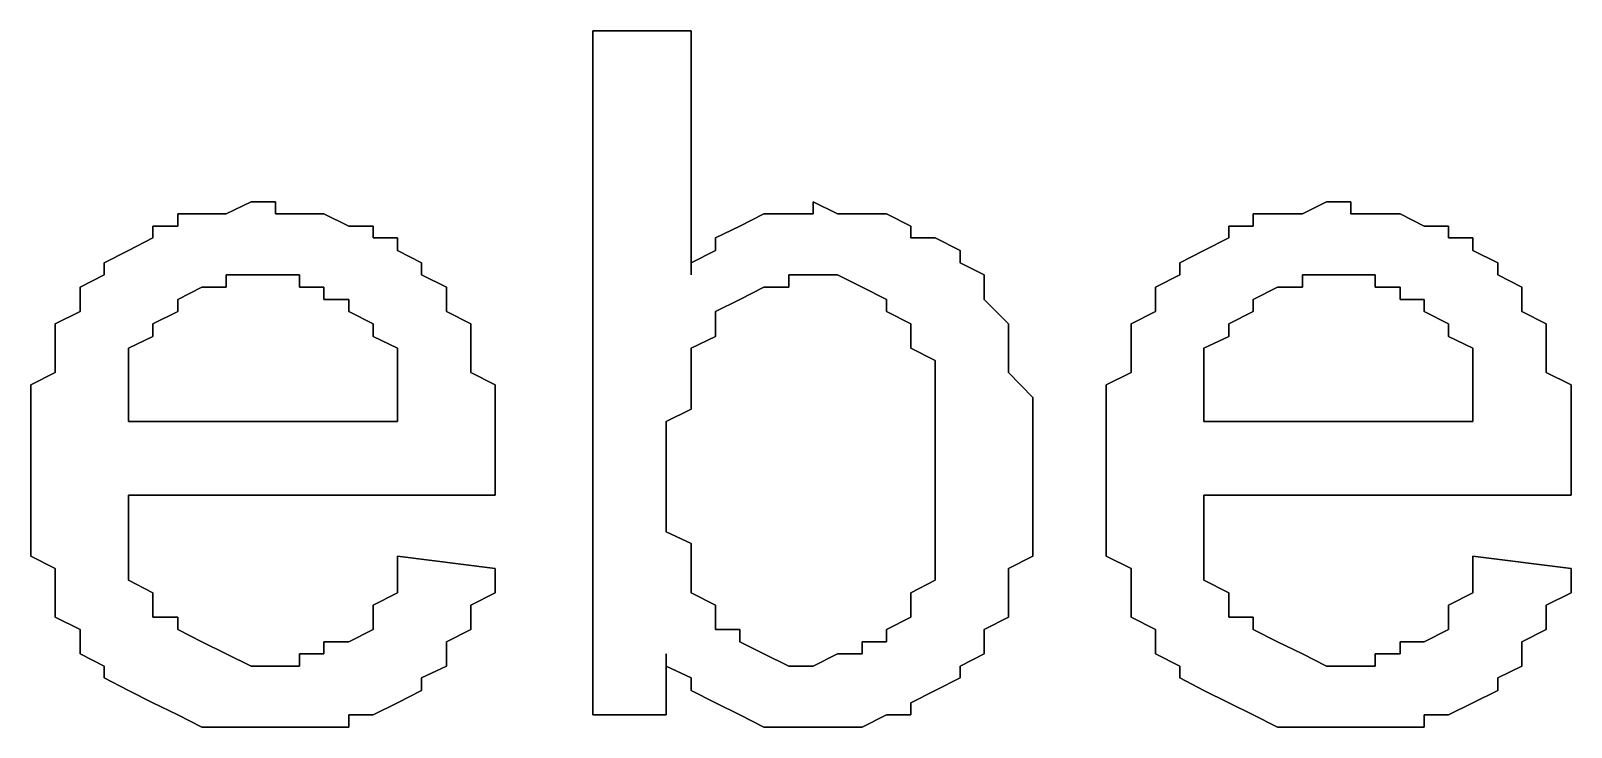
# Model space of a CAD drawing. Header units: metres. Extents: x 2.9 to 42.8, y 1.7 to 28.7.
# Drawn here: x 38.0118 to 38.2341, y 22.733 to 22.8335 of the extents above; entities that cross this region are included whole.
import ezdxf

# ---------------------------------------------------------------- set-up
doc = ezdxf.new("R2010")
doc.units = ezdxf.units.M
doc.layers.add('GRIS', color=8, linetype='Continuous')

msp = doc.modelspace()

# ---------------------------------------------------------------- linework, layer by layer
at = {"layer": 'GRIS', "lineweight": -3}
for points in [[(38.1071, 22.8335), (38.0929, 22.8335), (38.1071, 22.8335)], [(38.0929, 22.8335), (38.0929, 22.7348), (38.0929, 22.8335)], [(38.1071, 22.7983), (38.1071, 22.8335), (38.1071, 22.7983)], [(38.0436, 22.8088), (38.04, 22.8071), (38.0436, 22.8088)], [(38.0471, 22.8088), (38.0436, 22.8088), (38.0471, 22.8088)], [(38.0471, 22.8071), (38.0471, 22.8088), (38.0471, 22.8071)], [(38.1282, 22.8071), (38.1247, 22.8088), (38.1282, 22.8071)], [(38.1247, 22.8088), (38.1247, 22.8071), (38.1247, 22.8088)], [(38.1988, 22.8088), (38.1953, 22.8071), (38.1988, 22.8088)], [(38.2023, 22.8088), (38.1988, 22.8088), (38.2023, 22.8088)], [(38.2023, 22.8071), (38.2023, 22.8088), (38.2023, 22.8071)], [(38.0365, 22.8071), (38.033, 22.8071), (38.0365, 22.8071)], [(38.033, 22.8071), (38.033, 22.8053), (38.033, 22.8071)], [(38.04, 22.8071), (38.0365, 22.8071), (38.04, 22.8071)], [(38.0506, 22.8071), (38.0471, 22.8071), (38.0506, 22.8071)], [(38.0541, 22.8071), (38.0506, 22.8071), (38.0541, 22.8071)], [(38.0577, 22.8053), (38.0541, 22.8071), (38.0577, 22.8053)], [(38.1176, 22.8071), (38.1141, 22.8053), (38.1176, 22.8071)], [(38.1212, 22.8071), (38.1176, 22.8071), (38.1212, 22.8071)], [(38.1247, 22.8071), (38.1212, 22.8071), (38.1247, 22.8071)], [(38.1318, 22.8071), (38.1282, 22.8071), (38.1318, 22.8071)], [(38.1353, 22.8071), (38.1318, 22.8071), (38.1353, 22.8071)], [(38.1388, 22.8053), (38.1353, 22.8071), (38.1388, 22.8053)], [(38.1917, 22.8071), (38.1882, 22.8071), (38.1917, 22.8071)], [(38.1882, 22.8071), (38.1882, 22.8053), (38.1882, 22.8071)], [(38.1953, 22.8071), (38.1917, 22.8071), (38.1953, 22.8071)], [(38.2058, 22.8071), (38.2023, 22.8071), (38.2058, 22.8071)], [(38.2094, 22.8071), (38.2058, 22.8071), (38.2094, 22.8071)], [(38.2129, 22.8053), (38.2094, 22.8071), (38.2129, 22.8053)], [(38.0294, 22.8036), (38.0259, 22.8018), (38.0294, 22.8036)], [(38.033, 22.8053), (38.0294, 22.8053), (38.033, 22.8053)], [(38.0294, 22.8053), (38.0294, 22.8036), (38.0294, 22.8053)], [(38.0612, 22.8053), (38.0577, 22.8053), (38.0612, 22.8053)], [(38.0612, 22.8036), (38.0612, 22.8053), (38.0612, 22.8036)], [(38.0647, 22.8036), (38.0612, 22.8036), (38.0647, 22.8036)], [(38.0647, 22.8018), (38.0647, 22.8036), (38.0647, 22.8018)], [(38.1141, 22.8053), (38.1106, 22.8036), (38.1141, 22.8053)], [(38.1106, 22.8036), (38.1106, 22.8018), (38.1106, 22.8036)], [(38.1388, 22.8036), (38.1388, 22.8053), (38.1388, 22.8036)], [(38.1423, 22.8036), (38.1388, 22.8036), (38.1423, 22.8036)], [(38.1459, 22.8018), (38.1423, 22.8036), (38.1459, 22.8018)], [(38.1847, 22.8036), (38.1811, 22.8018), (38.1847, 22.8036)], [(38.1882, 22.8053), (38.1847, 22.8053), (38.1882, 22.8053)], [(38.1847, 22.8053), (38.1847, 22.8036), (38.1847, 22.8053)], [(38.2164, 22.8053), (38.2129, 22.8053), (38.2164, 22.8053)], [(38.2164, 22.8036), (38.2164, 22.8053), (38.2164, 22.8036)], [(38.2199, 22.8036), (38.2164, 22.8036), (38.2199, 22.8036)], [(38.2199, 22.8018), (38.2199, 22.8036), (38.2199, 22.8018)], [(38.0259, 22.8018), (38.0224, 22.8), (38.0259, 22.8018)], [(38.0682, 22.8), (38.0647, 22.8018), (38.0682, 22.8)], [(38.1106, 22.8018), (38.1071, 22.8), (38.1106, 22.8018)], [(38.1459, 22.8), (38.1459, 22.8018), (38.1459, 22.8)], [(38.1811, 22.8018), (38.1776, 22.8), (38.1811, 22.8018)], [(38.2235, 22.8), (38.2199, 22.8018), (38.2235, 22.8)], [(38.0224, 22.8), (38.0224, 22.7983), (38.0224, 22.8)], [(38.0682, 22.7983), (38.0682, 22.8), (38.0682, 22.7983)], [(38.1071, 22.8), (38.1071, 22.7983), (38.1071, 22.8)], [(38.1494, 22.7983), (38.1459, 22.8), (38.1494, 22.7983)], [(38.1776, 22.8), (38.1776, 22.7983), (38.1776, 22.8)], [(38.2235, 22.7983), (38.2235, 22.8), (38.2235, 22.7983)], [(38.0224, 22.7983), (38.0189, 22.7965), (38.0224, 22.7983)], [(38.04, 22.7965), (38.04, 22.7983), (38.04, 22.7965)], [(38.04, 22.7983), (38.0436, 22.7983), (38.04, 22.7983)], [(38.0436, 22.7983), (38.0471, 22.7983), (38.0436, 22.7983)], [(38.0471, 22.7983), (38.0506, 22.7983), (38.0471, 22.7983)], [(38.0506, 22.7983), (38.0506, 22.7965), (38.0506, 22.7983)], [(38.0718, 22.7965), (38.0682, 22.7983), (38.0718, 22.7965)], [(38.1212, 22.7965), (38.1212, 22.7983), (38.1212, 22.7965)], [(38.1212, 22.7983), (38.1247, 22.7983), (38.1212, 22.7983)], [(38.1247, 22.7983), (38.1282, 22.7983), (38.1247, 22.7983)], [(38.1282, 22.7983), (38.1318, 22.7965), (38.1282, 22.7983)], [(38.1494, 22.7965), (38.1494, 22.7983), (38.1494, 22.7965)], [(38.1776, 22.7983), (38.1741, 22.7965), (38.1776, 22.7983)], [(38.1953, 22.7965), (38.1953, 22.7983), (38.1953, 22.7965)], [(38.1953, 22.7983), (38.1988, 22.7983), (38.1953, 22.7983)], [(38.1988, 22.7983), (38.2023, 22.7983), (38.1988, 22.7983)], [(38.2023, 22.7983), (38.2058, 22.7983), (38.2023, 22.7983)], [(38.2058, 22.7983), (38.2058, 22.7965), (38.2058, 22.7983)], [(38.227, 22.7965), (38.2235, 22.7983), (38.227, 22.7965)], [(38.0189, 22.7965), (38.0189, 22.7947), (38.0189, 22.7965)], [(38.0189, 22.7947), (38.0189, 22.793), (38.0189, 22.7947)], [(38.033, 22.7947), (38.0365, 22.7965), (38.033, 22.7947)], [(38.033, 22.793), (38.033, 22.7947), (38.033, 22.793)], [(38.0365, 22.7965), (38.04, 22.7965), (38.0365, 22.7965)], [(38.0506, 22.7965), (38.0541, 22.7965), (38.0506, 22.7965)], [(38.0541, 22.7965), (38.0541, 22.7947), (38.0541, 22.7965)], [(38.0541, 22.7947), (38.0577, 22.7947), (38.0541, 22.7947)], [(38.0577, 22.7947), (38.0577, 22.793), (38.0577, 22.7947)], [(38.0718, 22.7947), (38.0718, 22.7965), (38.0718, 22.7947)], [(38.0718, 22.793), (38.0718, 22.7947), (38.0718, 22.793)], [(38.1106, 22.793), (38.1141, 22.7947), (38.1106, 22.793)], [(38.1141, 22.7947), (38.1176, 22.7965), (38.1141, 22.7947)], [(38.1176, 22.7965), (38.1212, 22.7965), (38.1176, 22.7965)], [(38.1318, 22.7965), (38.1353, 22.7947), (38.1318, 22.7965)], [(38.1353, 22.7947), (38.1353, 22.793), (38.1353, 22.7947)], [(38.1494, 22.7947), (38.1494, 22.7965), (38.1494, 22.7947)], [(38.1529, 22.7912), (38.1494, 22.7947), (38.1529, 22.7912)], [(38.1741, 22.7965), (38.1741, 22.7947), (38.1741, 22.7965)], [(38.1741, 22.7947), (38.1741, 22.793), (38.1741, 22.7947)], [(38.1882, 22.7947), (38.1917, 22.7965), (38.1882, 22.7947)], [(38.1882, 22.793), (38.1882, 22.7947), (38.1882, 22.793)], [(38.1917, 22.7965), (38.1953, 22.7965), (38.1917, 22.7965)], [(38.2058, 22.7965), (38.2094, 22.7965), (38.2058, 22.7965)], [(38.2094, 22.7965), (38.2094, 22.7947), (38.2094, 22.7965)], [(38.2094, 22.7947), (38.2129, 22.7947), (38.2094, 22.7947)], [(38.2129, 22.7947), (38.2129, 22.793), (38.2129, 22.7947)], [(38.227, 22.7947), (38.227, 22.7965), (38.227, 22.7947)], [(38.227, 22.793), (38.227, 22.7947), (38.227, 22.793)], [(38.0189, 22.793), (38.0153, 22.7912), (38.0189, 22.793)], [(38.0294, 22.7912), (38.033, 22.793), (38.0294, 22.7912)], [(38.0577, 22.793), (38.0612, 22.7912), (38.0577, 22.793)], [(38.0753, 22.7912), (38.0718, 22.793), (38.0753, 22.7912)], [(38.1106, 22.7912), (38.1106, 22.793), (38.1106, 22.7912)], [(38.1353, 22.793), (38.1388, 22.7912), (38.1353, 22.793)], [(38.1741, 22.793), (38.1706, 22.7912), (38.1741, 22.793)], [(38.1847, 22.7912), (38.1882, 22.793), (38.1847, 22.7912)], [(38.2129, 22.793), (38.2164, 22.7912), (38.2129, 22.793)], [(38.2305, 22.7912), (38.227, 22.793), (38.2305, 22.7912)], [(38.0153, 22.7912), (38.0153, 22.7894), (38.0153, 22.7912)], [(38.0294, 22.7894), (38.0294, 22.7912), (38.0294, 22.7894)], [(38.0612, 22.7912), (38.0612, 22.7894), (38.0612, 22.7912)], [(38.0753, 22.7894), (38.0753, 22.7912), (38.0753, 22.7894)], [(38.1106, 22.7894), (38.1106, 22.7912), (38.1106, 22.7894)], [(38.1388, 22.7912), (38.1388, 22.7894), (38.1388, 22.7912)], [(38.1529, 22.7894), (38.1529, 22.7912), (38.1529, 22.7894)], [(38.1706, 22.7912), (38.1706, 22.7894), (38.1706, 22.7912)], [(38.1847, 22.7894), (38.1847, 22.7912), (38.1847, 22.7894)], [(38.2164, 22.7912), (38.2164, 22.7894), (38.2164, 22.7912)], [(38.2305, 22.7894), (38.2305, 22.7912), (38.2305, 22.7894)], [(38.0153, 22.7894), (38.0153, 22.7877), (38.0153, 22.7894)], [(38.0259, 22.7877), (38.0294, 22.7894), (38.0259, 22.7877)], [(38.0612, 22.7894), (38.0647, 22.7877), (38.0612, 22.7894)], [(38.0753, 22.7877), (38.0753, 22.7894), (38.0753, 22.7877)], [(38.1071, 22.7877), (38.1106, 22.7894), (38.1071, 22.7877)], [(38.1388, 22.7894), (38.1388, 22.7877), (38.1388, 22.7894)], [(38.1529, 22.7877), (38.1529, 22.7894), (38.1529, 22.7877)], [(38.1706, 22.7894), (38.1706, 22.7877), (38.1706, 22.7894)], [(38.1811, 22.7877), (38.1847, 22.7894), (38.1811, 22.7877)], [(38.2164, 22.7894), (38.2199, 22.7877), (38.2164, 22.7894)], [(38.2305, 22.7877), (38.2305, 22.7894), (38.2305, 22.7877)], [(38.0153, 22.7877), (38.0153, 22.7842), (38.0153, 22.7877)], [(38.0259, 22.7842), (38.0259, 22.7877), (38.0259, 22.7842)], [(38.0647, 22.7877), (38.0647, 22.7842), (38.0647, 22.7877)], [(38.0753, 22.7842), (38.0753, 22.7877), (38.0753, 22.7842)], [(38.1071, 22.7859), (38.1071, 22.7877), (38.1071, 22.7859)], [(38.1071, 22.7842), (38.1071, 22.7859), (38.1071, 22.7842)], [(38.1388, 22.7877), (38.1423, 22.7859), (38.1388, 22.7877)], [(38.1423, 22.7859), (38.1423, 22.7842), (38.1423, 22.7859)], [(38.1529, 22.7859), (38.1529, 22.7877), (38.1529, 22.7859)], [(38.1529, 22.7842), (38.1529, 22.7859), (38.1529, 22.7842)], [(38.1706, 22.7877), (38.1706, 22.7842), (38.1706, 22.7877)], [(38.1811, 22.7842), (38.1811, 22.7877), (38.1811, 22.7842)], [(38.2199, 22.7877), (38.2199, 22.7842), (38.2199, 22.7877)], [(38.2305, 22.7842), (38.2305, 22.7877), (38.2305, 22.7842)], [(38.0153, 22.7842), (38.0118, 22.7824), (38.0153, 22.7842)], [(38.0259, 22.7824), (38.0259, 22.7842), (38.0259, 22.7824)], [(38.0647, 22.7842), (38.0647, 22.7824), (38.0647, 22.7842)], [(38.0788, 22.7824), (38.0753, 22.7842), (38.0788, 22.7824)], [(38.1071, 22.7806), (38.1071, 22.7842), (38.1071, 22.7806)], [(38.1423, 22.7842), (38.1423, 22.7806), (38.1423, 22.7842)], [(38.1564, 22.7806), (38.1529, 22.7842), (38.1564, 22.7806)], [(38.1706, 22.7842), (38.167, 22.7824), (38.1706, 22.7842)], [(38.1811, 22.7824), (38.1811, 22.7842), (38.1811, 22.7824)], [(38.2199, 22.7842), (38.2199, 22.7824), (38.2199, 22.7842)], [(38.2341, 22.7824), (38.2305, 22.7842), (38.2341, 22.7824)], [(38.0118, 22.7824), (38.0118, 22.7806), (38.0118, 22.7824)], [(38.0259, 22.7806), (38.0259, 22.7824), (38.0259, 22.7806)], [(38.0647, 22.7824), (38.0647, 22.7806), (38.0647, 22.7824)], [(38.0788, 22.7806), (38.0788, 22.7824), (38.0788, 22.7806)], [(38.167, 22.7824), (38.167, 22.7806), (38.167, 22.7824)], [(38.1811, 22.7806), (38.1811, 22.7824), (38.1811, 22.7806)], [(38.2199, 22.7824), (38.2199, 22.7806), (38.2199, 22.7824)], [(38.2341, 22.7806), (38.2341, 22.7824), (38.2341, 22.7806)], [(38.0118, 22.7806), (38.0118, 22.7771), (38.0118, 22.7806)], [(38.0259, 22.7771), (38.0259, 22.7806), (38.0259, 22.7771)], [(38.0647, 22.7806), (38.0647, 22.7771), (38.0647, 22.7806)], [(38.0788, 22.7771), (38.0788, 22.7806), (38.0788, 22.7771)], [(38.1071, 22.7789), (38.1071, 22.7806), (38.1071, 22.7789)], [(38.1423, 22.7806), (38.1423, 22.7789), (38.1423, 22.7806)], [(38.1564, 22.7789), (38.1564, 22.7806), (38.1564, 22.7789)], [(38.167, 22.7806), (38.167, 22.7771), (38.167, 22.7806)], [(38.1811, 22.7771), (38.1811, 22.7806), (38.1811, 22.7771)], [(38.2199, 22.7806), (38.2199, 22.7771), (38.2199, 22.7806)], [(38.2341, 22.7771), (38.2341, 22.7806), (38.2341, 22.7771)], [(38.0118, 22.7771), (38.0118, 22.7753), (38.0118, 22.7771)], [(38.0647, 22.7771), (38.0259, 22.7771), (38.0647, 22.7771)], [(38.0788, 22.7753), (38.0788, 22.7771), (38.0788, 22.7753)], [(38.1035, 22.7771), (38.1071, 22.7789), (38.1035, 22.7771)], [(38.1035, 22.7736), (38.1035, 22.7771), (38.1035, 22.7736)], [(38.1423, 22.7789), (38.1423, 22.7753), (38.1423, 22.7789)], [(38.1564, 22.7771), (38.1564, 22.7789), (38.1564, 22.7771)], [(38.1564, 22.7736), (38.1564, 22.7771), (38.1564, 22.7736)], [(38.167, 22.7771), (38.167, 22.7753), (38.167, 22.7771)], [(38.2199, 22.7771), (38.1811, 22.7771), (38.2199, 22.7771)], [(38.2341, 22.7753), (38.2341, 22.7771), (38.2341, 22.7753)], [(38.0118, 22.7753), (38.0118, 22.7718), (38.0118, 22.7753)], [(38.0788, 22.7718), (38.0788, 22.7753), (38.0788, 22.7718)], [(38.1423, 22.7753), (38.1423, 22.7736), (38.1423, 22.7753)], [(38.167, 22.7753), (38.167, 22.7718), (38.167, 22.7753)], [(38.2341, 22.7718), (38.2341, 22.7753), (38.2341, 22.7718)], [(38.1035, 22.77), (38.1035, 22.7736), (38.1035, 22.77)], [(38.1423, 22.7736), (38.1423, 22.77), (38.1423, 22.7736)], [(38.1564, 22.7718), (38.1564, 22.7736), (38.1564, 22.7718)], [(38.0118, 22.7718), (38.0118, 22.77), (38.0118, 22.7718)], [(38.0788, 22.77), (38.0788, 22.7718), (38.0788, 22.77)], [(38.1564, 22.7683), (38.1564, 22.7718), (38.1564, 22.7683)], [(38.167, 22.7718), (38.167, 22.77), (38.167, 22.7718)], [(38.2341, 22.77), (38.2341, 22.7718), (38.2341, 22.77)], [(38.0118, 22.77), (38.0118, 22.7683), (38.0118, 22.77)], [(38.0118, 22.7683), (38.0118, 22.7647), (38.0118, 22.7683)], [(38.0788, 22.7683), (38.0788, 22.77), (38.0788, 22.7683)], [(38.0788, 22.7665), (38.0788, 22.7683), (38.0788, 22.7665)], [(38.1035, 22.7683), (38.1035, 22.77), (38.1035, 22.7683)], [(38.1035, 22.7647), (38.1035, 22.7683), (38.1035, 22.7647)], [(38.1423, 22.77), (38.1423, 22.7665), (38.1423, 22.77)], [(38.1564, 22.7665), (38.1564, 22.7683), (38.1564, 22.7665)], [(38.167, 22.77), (38.167, 22.7683), (38.167, 22.77)], [(38.167, 22.7683), (38.167, 22.7647), (38.167, 22.7683)], [(38.2341, 22.7683), (38.2341, 22.77), (38.2341, 22.7683)], [(38.2341, 22.7665), (38.2341, 22.7683), (38.2341, 22.7665)], [(38.0259, 22.7647), (38.0259, 22.7665), (38.0259, 22.7647)], [(38.0259, 22.7665), (38.0788, 22.7665), (38.0259, 22.7665)], [(38.1423, 22.7665), (38.1423, 22.7647), (38.1423, 22.7665)], [(38.1564, 22.763), (38.1564, 22.7665), (38.1564, 22.763)], [(38.1811, 22.7647), (38.1811, 22.7665), (38.1811, 22.7647)], [(38.1811, 22.7665), (38.2341, 22.7665), (38.1811, 22.7665)], [(38.0118, 22.7647), (38.0118, 22.763), (38.0118, 22.7647)], [(38.0259, 22.7612), (38.0259, 22.7647), (38.0259, 22.7612)], [(38.1035, 22.7612), (38.1035, 22.7647), (38.1035, 22.7612)], [(38.1423, 22.7647), (38.1423, 22.7612), (38.1423, 22.7647)], [(38.167, 22.7647), (38.167, 22.763), (38.167, 22.7647)], [(38.1811, 22.7612), (38.1811, 22.7647), (38.1811, 22.7612)], [(38.0118, 22.763), (38.0118, 22.7595), (38.0118, 22.763)], [(38.1564, 22.7612), (38.1564, 22.763), (38.1564, 22.7612)], [(38.167, 22.763), (38.167, 22.7595), (38.167, 22.763)], [(38.0118, 22.7595), (38.0118, 22.7577), (38.0118, 22.7595)], [(38.0259, 22.7595), (38.0259, 22.7612), (38.0259, 22.7595)], [(38.0259, 22.7577), (38.0259, 22.7595), (38.0259, 22.7577)], [(38.1071, 22.7595), (38.1035, 22.7612), (38.1071, 22.7595)], [(38.1071, 22.7577), (38.1071, 22.7595), (38.1071, 22.7577)], [(38.1423, 22.7612), (38.1423, 22.7595), (38.1423, 22.7612)], [(38.1423, 22.7595), (38.1423, 22.7559), (38.1423, 22.7595)], [(38.1564, 22.7577), (38.1564, 22.7612), (38.1564, 22.7577)], [(38.167, 22.7595), (38.167, 22.7577), (38.167, 22.7595)], [(38.1811, 22.7595), (38.1811, 22.7612), (38.1811, 22.7595)], [(38.1811, 22.7577), (38.1811, 22.7595), (38.1811, 22.7577)], [(38.0118, 22.7577), (38.0153, 22.7559), (38.0118, 22.7577)], [(38.0259, 22.7542), (38.0259, 22.7577), (38.0259, 22.7542)], [(38.0647, 22.7577), (38.0647, 22.7559), (38.0647, 22.7577)], [(38.0788, 22.7559), (38.0647, 22.7577), (38.0788, 22.7559)], [(38.1071, 22.7559), (38.1071, 22.7577), (38.1071, 22.7559)], [(38.1529, 22.7559), (38.1564, 22.7577), (38.1529, 22.7559)], [(38.167, 22.7577), (38.1706, 22.7559), (38.167, 22.7577)], [(38.1811, 22.7542), (38.1811, 22.7577), (38.1811, 22.7542)], [(38.2199, 22.7577), (38.2199, 22.7559), (38.2199, 22.7577)], [(38.2341, 22.7559), (38.2199, 22.7577), (38.2341, 22.7559)], [(38.0153, 22.7559), (38.0153, 22.7542), (38.0153, 22.7559)], [(38.0647, 22.7559), (38.0647, 22.7524), (38.0647, 22.7559)], [(38.0788, 22.7524), (38.0788, 22.7559), (38.0788, 22.7524)], [(38.1071, 22.7542), (38.1071, 22.7559), (38.1071, 22.7542)], [(38.1423, 22.7559), (38.1423, 22.7542), (38.1423, 22.7559)], [(38.1529, 22.7542), (38.1529, 22.7559), (38.1529, 22.7542)], [(38.1706, 22.7559), (38.1706, 22.7542), (38.1706, 22.7559)], [(38.2199, 22.7559), (38.2199, 22.7524), (38.2199, 22.7559)], [(38.2341, 22.7524), (38.2341, 22.7559), (38.2341, 22.7524)], [(38.0153, 22.7542), (38.0153, 22.7506), (38.0153, 22.7542)], [(38.0294, 22.7524), (38.0259, 22.7542), (38.0294, 22.7524)], [(38.1071, 22.7524), (38.1071, 22.7542), (38.1071, 22.7524)], [(38.1423, 22.7542), (38.1388, 22.7524), (38.1423, 22.7542)], [(38.1529, 22.7524), (38.1529, 22.7542), (38.1529, 22.7524)], [(38.1706, 22.7542), (38.1706, 22.7506), (38.1706, 22.7542)], [(38.1847, 22.7524), (38.1811, 22.7542), (38.1847, 22.7524)], [(38.0153, 22.7506), (38.0153, 22.7489), (38.0153, 22.7506)], [(38.0294, 22.7506), (38.0294, 22.7524), (38.0294, 22.7506)], [(38.0294, 22.7489), (38.0294, 22.7506), (38.0294, 22.7489)], [(38.0647, 22.7524), (38.0612, 22.7506), (38.0647, 22.7524)], [(38.0612, 22.7506), (38.0612, 22.7489), (38.0612, 22.7506)], [(38.0753, 22.7506), (38.0788, 22.7524), (38.0753, 22.7506)], [(38.0753, 22.7489), (38.0753, 22.7506), (38.0753, 22.7489)], [(38.1106, 22.7506), (38.1071, 22.7524), (38.1106, 22.7506)], [(38.1106, 22.7471), (38.1106, 22.7506), (38.1106, 22.7471)], [(38.1388, 22.7524), (38.1388, 22.7506), (38.1388, 22.7524)], [(38.1388, 22.7506), (38.1388, 22.7489), (38.1388, 22.7506)], [(38.1529, 22.7489), (38.1529, 22.7524), (38.1529, 22.7489)], [(38.1706, 22.7506), (38.1706, 22.7489), (38.1706, 22.7506)], [(38.1847, 22.7506), (38.1847, 22.7524), (38.1847, 22.7506)], [(38.1847, 22.7489), (38.1847, 22.7506), (38.1847, 22.7489)], [(38.2199, 22.7524), (38.2164, 22.7506), (38.2199, 22.7524)], [(38.2164, 22.7506), (38.2164, 22.7489), (38.2164, 22.7506)], [(38.2305, 22.7506), (38.2341, 22.7524), (38.2305, 22.7506)], [(38.2305, 22.7489), (38.2305, 22.7506), (38.2305, 22.7489)], [(38.0153, 22.7489), (38.0189, 22.7471), (38.0153, 22.7489)], [(38.033, 22.7489), (38.0294, 22.7489), (38.033, 22.7489)], [(38.033, 22.7471), (38.033, 22.7489), (38.033, 22.7471)], [(38.0612, 22.7489), (38.0612, 22.7471), (38.0612, 22.7489)], [(38.0753, 22.7471), (38.0753, 22.7489), (38.0753, 22.7471)], [(38.1388, 22.7489), (38.1353, 22.7471), (38.1388, 22.7489)], [(38.1494, 22.7471), (38.1529, 22.7489), (38.1494, 22.7471)], [(38.1706, 22.7489), (38.1741, 22.7471), (38.1706, 22.7489)], [(38.1882, 22.7489), (38.1847, 22.7489), (38.1882, 22.7489)], [(38.1882, 22.7471), (38.1882, 22.7489), (38.1882, 22.7471)], [(38.2164, 22.7489), (38.2164, 22.7471), (38.2164, 22.7489)], [(38.2305, 22.7471), (38.2305, 22.7489), (38.2305, 22.7471)], [(38.0189, 22.7471), (38.0189, 22.7453), (38.0189, 22.7471)], [(38.0365, 22.7453), (38.033, 22.7471), (38.0365, 22.7453)], [(38.0612, 22.7471), (38.0577, 22.7453), (38.0612, 22.7471)], [(38.0718, 22.7453), (38.0753, 22.7471), (38.0718, 22.7453)], [(38.1141, 22.7471), (38.1106, 22.7471), (38.1141, 22.7471)], [(38.1141, 22.7453), (38.1141, 22.7471), (38.1141, 22.7453)], [(38.1353, 22.7471), (38.1353, 22.7453), (38.1353, 22.7471)], [(38.1494, 22.7453), (38.1494, 22.7471), (38.1494, 22.7453)], [(38.1741, 22.7471), (38.1741, 22.7453), (38.1741, 22.7471)], [(38.1917, 22.7453), (38.1882, 22.7471), (38.1917, 22.7453)], [(38.2164, 22.7471), (38.2129, 22.7453), (38.2164, 22.7471)], [(38.227, 22.7453), (38.2305, 22.7471), (38.227, 22.7453)], [(38.0189, 22.7453), (38.0189, 22.7436), (38.0189, 22.7453)], [(38.0189, 22.7436), (38.0224, 22.7418), (38.0189, 22.7436)], [(38.04, 22.7436), (38.0365, 22.7453), (38.04, 22.7436)], [(38.0436, 22.7418), (38.04, 22.7436), (38.0436, 22.7418)], [(38.0541, 22.7436), (38.0506, 22.7436), (38.0541, 22.7436)], [(38.0506, 22.7436), (38.0506, 22.7418), (38.0506, 22.7436)], [(38.0577, 22.7453), (38.0541, 22.7453), (38.0577, 22.7453)], [(38.0541, 22.7453), (38.0541, 22.7436), (38.0541, 22.7453)], [(38.0718, 22.7436), (38.0718, 22.7453), (38.0718, 22.7436)], [(38.0718, 22.7418), (38.0718, 22.7436), (38.0718, 22.7418)], [(38.1035, 22.7348), (38.1035, 22.7436), (38.1035, 22.7348)], [(38.1035, 22.7436), (38.1035, 22.7418), (38.1035, 22.7436)], [(38.1176, 22.7436), (38.1141, 22.7453), (38.1176, 22.7436)], [(38.1212, 22.7418), (38.1176, 22.7436), (38.1212, 22.7418)], [(38.1282, 22.7436), (38.1247, 22.7418), (38.1282, 22.7436)], [(38.1318, 22.7436), (38.1282, 22.7436), (38.1318, 22.7436)], [(38.1353, 22.7453), (38.1318, 22.7453), (38.1353, 22.7453)], [(38.1318, 22.7453), (38.1318, 22.7436), (38.1318, 22.7453)], [(38.1459, 22.7418), (38.1494, 22.7436), (38.1459, 22.7418)], [(38.1494, 22.7436), (38.1494, 22.7453), (38.1494, 22.7436)], [(38.1741, 22.7453), (38.1741, 22.7436), (38.1741, 22.7453)], [(38.1741, 22.7436), (38.1776, 22.7418), (38.1741, 22.7436)], [(38.1953, 22.7436), (38.1917, 22.7453), (38.1953, 22.7436)], [(38.1988, 22.7418), (38.1953, 22.7436), (38.1988, 22.7418)], [(38.2094, 22.7436), (38.2058, 22.7436), (38.2094, 22.7436)], [(38.2058, 22.7436), (38.2058, 22.7418), (38.2058, 22.7436)], [(38.2129, 22.7453), (38.2094, 22.7453), (38.2129, 22.7453)], [(38.2094, 22.7453), (38.2094, 22.7436), (38.2094, 22.7453)], [(38.227, 22.7436), (38.227, 22.7453), (38.227, 22.7436)], [(38.227, 22.7418), (38.227, 22.7436), (38.227, 22.7418)], [(38.0224, 22.7418), (38.0224, 22.7401), (38.0224, 22.7418)], [(38.0471, 22.7418), (38.0436, 22.7418), (38.0471, 22.7418)], [(38.0506, 22.7418), (38.0471, 22.7418), (38.0506, 22.7418)], [(38.0682, 22.7401), (38.0718, 22.7418), (38.0682, 22.7401)], [(38.1035, 22.7418), (38.1071, 22.7401), (38.1035, 22.7418)], [(38.1247, 22.7418), (38.1212, 22.7418), (38.1247, 22.7418)], [(38.1459, 22.7401), (38.1459, 22.7418), (38.1459, 22.7401)], [(38.1776, 22.7418), (38.1776, 22.7401), (38.1776, 22.7418)], [(38.2023, 22.7418), (38.1988, 22.7418), (38.2023, 22.7418)], [(38.2058, 22.7418), (38.2023, 22.7418), (38.2058, 22.7418)], [(38.2235, 22.7401), (38.227, 22.7418), (38.2235, 22.7401)], [(38.0224, 22.7401), (38.0259, 22.7383), (38.0224, 22.7401)], [(38.0682, 22.7383), (38.0682, 22.7401), (38.0682, 22.7383)], [(38.1071, 22.7401), (38.1071, 22.7383), (38.1071, 22.7401)], [(38.1423, 22.7383), (38.1459, 22.7401), (38.1423, 22.7383)], [(38.1776, 22.7401), (38.1811, 22.7383), (38.1776, 22.7401)], [(38.2235, 22.7383), (38.2235, 22.7401), (38.2235, 22.7383)], [(38.0259, 22.7383), (38.0294, 22.7365), (38.0259, 22.7383)], [(38.0647, 22.7365), (38.0682, 22.7383), (38.0647, 22.7365)], [(38.1071, 22.7383), (38.1106, 22.7365), (38.1071, 22.7383)], [(38.1388, 22.7365), (38.1423, 22.7383), (38.1388, 22.7365)], [(38.1811, 22.7383), (38.1847, 22.7365), (38.1811, 22.7383)], [(38.2199, 22.7365), (38.2235, 22.7383), (38.2199, 22.7365)], [(38.0294, 22.7365), (38.033, 22.7348), (38.0294, 22.7365)], [(38.033, 22.7348), (38.0365, 22.733), (38.033, 22.7348)], [(38.0577, 22.733), (38.0577, 22.7348), (38.0577, 22.733)], [(38.0577, 22.7348), (38.0612, 22.7348), (38.0577, 22.7348)], [(38.0612, 22.7348), (38.0647, 22.7365), (38.0612, 22.7348)], [(38.0929, 22.7348), (38.1035, 22.7348), (38.0929, 22.7348)], [(38.1106, 22.7365), (38.1141, 22.7348), (38.1106, 22.7365)], [(38.1141, 22.7348), (38.1176, 22.733), (38.1141, 22.7348)], [(38.1318, 22.733), (38.1353, 22.7348), (38.1318, 22.733)], [(38.1353, 22.7348), (38.1388, 22.7348), (38.1353, 22.7348)], [(38.1388, 22.7348), (38.1388, 22.7365), (38.1388, 22.7348)], [(38.1847, 22.7365), (38.1882, 22.7348), (38.1847, 22.7365)], [(38.1882, 22.7348), (38.1917, 22.733), (38.1882, 22.7348)], [(38.2129, 22.733), (38.2129, 22.7348), (38.2129, 22.733)], [(38.2129, 22.7348), (38.2164, 22.7348), (38.2129, 22.7348)], [(38.2164, 22.7348), (38.2199, 22.7365), (38.2164, 22.7348)], [(38.0365, 22.733), (38.04, 22.733), (38.0365, 22.733)], [(38.04, 22.733), (38.0436, 22.733), (38.04, 22.733)], [(38.0436, 22.733), (38.0471, 22.733), (38.0436, 22.733)], [(38.0471, 22.733), (38.0506, 22.733), (38.0471, 22.733)], [(38.0506, 22.733), (38.0541, 22.733), (38.0506, 22.733)], [(38.0541, 22.733), (38.0577, 22.733), (38.0541, 22.733)], [(38.1176, 22.733), (38.1212, 22.733), (38.1176, 22.733)], [(38.1212, 22.733), (38.1247, 22.733), (38.1212, 22.733)], [(38.1247, 22.733), (38.1282, 22.733), (38.1247, 22.733)], [(38.1282, 22.733), (38.1318, 22.733), (38.1282, 22.733)], [(38.1917, 22.733), (38.1953, 22.733), (38.1917, 22.733)], [(38.1953, 22.733), (38.1988, 22.733), (38.1953, 22.733)], [(38.1988, 22.733), (38.2023, 22.733), (38.1988, 22.733)], [(38.2023, 22.733), (38.2058, 22.733), (38.2023, 22.733)], [(38.2058, 22.733), (38.2094, 22.733), (38.2058, 22.733)], [(38.2094, 22.733), (38.2129, 22.733), (38.2094, 22.733)]]:
    msp.add_lwpolyline(points, dxfattribs=at)

doc.saveas('drawing.dxf')
